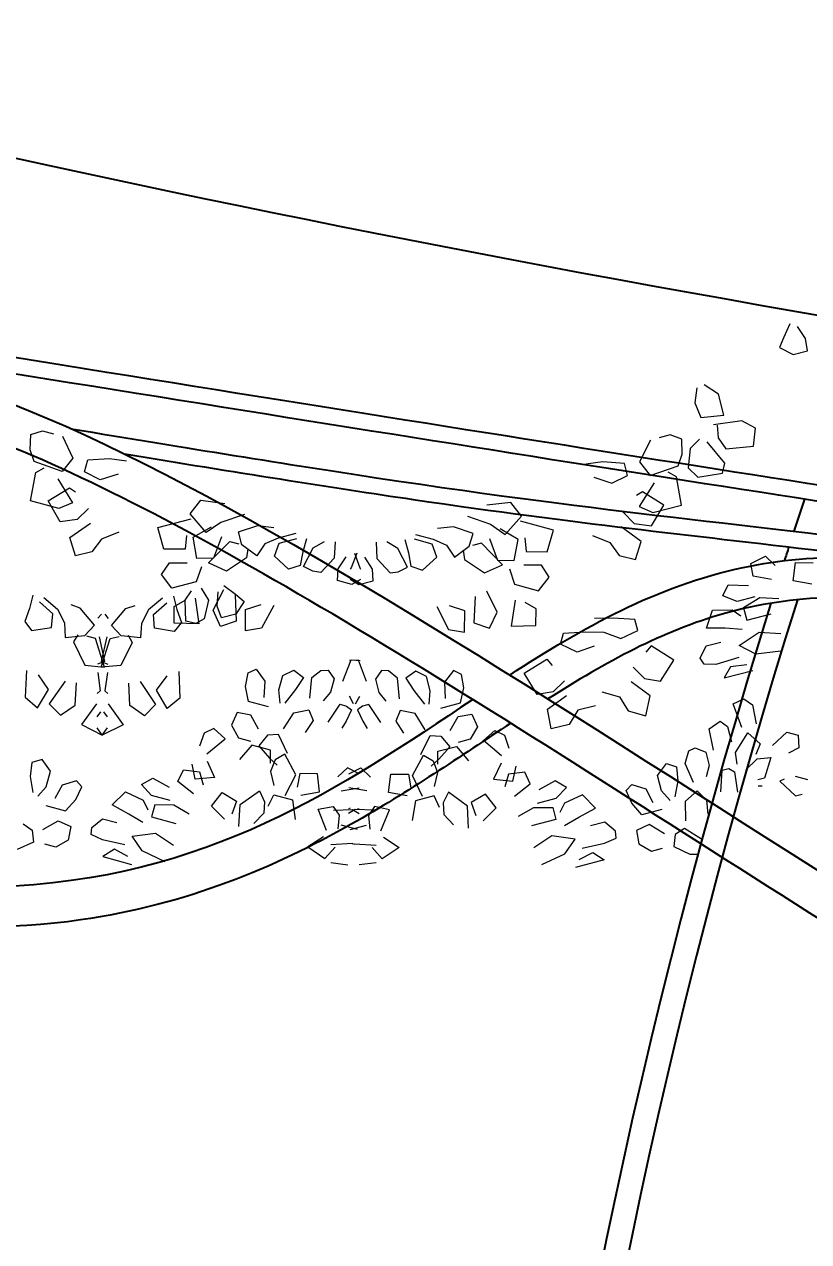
# Model space of a CAD drawing. Header units: metres. Extents: x 10 to 239, y 2 to 253.
# Drawn here: x 36.282 to 37.256, y 174.466 to 175.978 of the extents above; entities that cross this region are included whole.
import ezdxf

# ---------------------------------------------------------------- set-up
doc = ezdxf.new("R2010")
doc.units = ezdxf.units.M
doc.header["$MEASUREMENT"] = 0
doc.layers.get('Defpoints').update_dxf_attribs({"color": 9})
for name, color, linetype in [('-cotas', 252, 'Continuous'), ('1', 7, 'Continuous'), ('1gris oscuro', 253, 'Continuous'), ('1lianas', 9, 'Continuous')]:
    doc.layers.add(name, color=color, linetype=linetype)
doc.layers.add('bloques veg', color=7, linetype='Continuous', lineweight=0, true_color=0xbbd5a5)
doc.styles.get("Standard").update_dxf_attribs({"font": 'arial.ttf'})
doc.dimstyles.get("Standard").update_dxf_attribs({"dimtxt": 0.18, "dimasz": 0.18, "dimexe": 0.18, "dimexo": 0.0625, "dimgap": 0.09, "dimtad": 0, "dimtih": 1, "dimtoh": 1, "dimdec": 4, "dimzin": 0, "dimdsep": 46, "dimtxsty": 'Standard', "dimcen": 0.09, "dimadec": 0, "dimazin": 0, "dimtfac": 1, "dimtdec": 4, "dimtofl": 0, "dimtmove": 0, "dimatfit": 3, "dimfxl": 1, "dimtolj": 1, "dimtzin": 0, "dimarcsym": 0})

# ---------------------------------------------------------------- blocks, each defined once
blk = doc.blocks.new('A$C0C3707A3')
at = {"layer": 'bloques veg'}
for p, q in [((1.9159, 0.5677), (1.9101, 0.5546)), ((1.9314, 0.5533), (1.9236, 0.5651)), ((1.9101, 0.5546), (1.9059, 0.5441)), ((1.9335, 0.5411), (1.9314, 0.5533)), ((1.9059, 0.5441), (1.9194, 0.5373)), ((1.9194, 0.5373), (1.9335, 0.5411)), ((1.8462, 0.4979), (1.8322, 0.5069)), ((1.8248, 0.5038), (1.8229, 0.4893)), ((1.8517, 0.4773), (1.8462, 0.4979)), ((1.8229, 0.4893), (1.8291, 0.4747)), ((1.8291, 0.4747), (1.8517, 0.4773)), ((1.8695, 0.4716), (1.8415, 0.4675)), ((1.883, 0.4647), (1.8695, 0.4716)), ((1.1693, 0.4534), (1.1808, 0.4573)), ((1.1808, 0.4573), (1.1917, 0.4544)), ((1.7989, 0.4573), (1.7881, 0.4544)), ((1.8104, 0.4534), (1.7989, 0.4573)), ((1.8451, 0.4673), (1.8461, 0.4548)), ((1.8809, 0.4467), (1.883, 0.4647)), ((1.1688, 0.4384), (1.1693, 0.4534)), ((1.2004, 0.4521), (1.2109, 0.4306)), ((1.7794, 0.4521), (1.7688, 0.4306)), ((1.811, 0.4384), (1.8104, 0.4534)), ((1.8188, 0.444), (1.8169, 0.4249)), ((1.8279, 0.4534), (1.8188, 0.444)), ((1.8528, 0.4298), (1.8355, 0.4508)), ((1.8461, 0.4548), (1.8537, 0.444)), ((1.8537, 0.444), (1.8809, 0.4467)), ((1.1727, 0.4269), (1.1688, 0.4384)), ((1.8071, 0.4269), (1.811, 0.4384)), ((1.2003, 0.4172), (1.1727, 0.4269)), ((1.1744, 0.416), (1.1827, 0.4207)), ((1.2109, 0.4306), (1.2003, 0.4172)), ((1.2224, 0.4171), (1.2256, 0.429)), ((1.2256, 0.429), (1.2469, 0.4303)), ((1.2469, 0.4303), (1.2637, 0.4281)), ((1.7329, 0.4303), (1.716, 0.4281)), ((1.7541, 0.429), (1.7329, 0.4303)), ((1.7573, 0.4171), (1.7541, 0.429)), ((1.7688, 0.4306), (1.7794, 0.4172)), ((1.7794, 0.4172), (1.8071, 0.4269)), ((1.8053, 0.416), (1.7971, 0.4207)), ((1.8169, 0.4249), (1.8263, 0.4158)), ((1.8263, 0.4158), (1.8508, 0.42)), ((1.8508, 0.42), (1.8528, 0.4298)), ((1.1693, 0.3882), (1.1744, 0.416)), ((1.1961, 0.4101), (1.2107, 0.3865)), ((1.2378, 0.4094), (1.2224, 0.4171)), ((1.2556, 0.4151), (1.2378, 0.4094)), ((1.7241, 0.4151), (1.7419, 0.4094)), ((1.7419, 0.4094), (1.7573, 0.4171)), ((1.7836, 0.4101), (1.769, 0.3865)), ((1.8104, 0.3882), (1.8053, 0.416)), ((1.1867, 0.3882), (1.2077, 0.4012)), ((1.2077, 0.4012), (1.2136, 0.3973)), ((1.7721, 0.4012), (1.7661, 0.3973)), ((1.793, 0.3882), (1.7721, 0.4012)), ((1.1975, 0.3807), (1.1693, 0.3882)), ((1.1987, 0.3676), (1.1867, 0.3882)), ((1.2107, 0.3865), (1.1975, 0.3807)), ((1.3267, 0.3763), (1.3372, 0.3898)), ((1.3372, 0.3898), (1.3609, 0.3869)), ((1.6425, 0.3898), (1.6188, 0.3869)), ((1.6531, 0.3763), (1.6425, 0.3898)), ((1.769, 0.3865), (1.7822, 0.3807)), ((1.7811, 0.3676), (1.793, 0.3882)), ((1.7822, 0.3807), (1.8104, 0.3882)), ((1.2267, 0.381), (1.2156, 0.37)), ((1.3427, 0.3581), (1.3267, 0.3763)), ((1.3801, 0.376), (1.357, 0.3682)), ((1.5997, 0.376), (1.6227, 0.3682)), ((1.637, 0.3581), (1.6531, 0.3763)), ((1.753, 0.381), (1.7641, 0.37)), ((1.2156, 0.37), (1.1987, 0.3676)), ((1.2085, 0.3522), (1.2286, 0.3665)), ((1.2951, 0.3627), (1.3277, 0.3714)), ((1.301, 0.3413), (1.2951, 0.3627)), ((1.3298, 0.3534), (1.3477, 0.3637)), ((1.357, 0.3682), (1.3427, 0.3581)), ((1.3743, 0.3589), (1.3935, 0.3654)), ((1.3935, 0.3654), (1.4093, 0.3635)), ((1.5862, 0.3654), (1.5704, 0.3635)), ((1.6054, 0.3589), (1.5862, 0.3654)), ((1.6227, 0.3682), (1.637, 0.3581)), ((1.6499, 0.3534), (1.632, 0.3637)), ((1.6847, 0.3627), (1.6521, 0.3714)), ((1.6787, 0.3413), (1.6847, 0.3627)), ((1.7712, 0.3522), (1.7511, 0.3665)), ((1.7641, 0.37), (1.7811, 0.3676)), ((1.2142, 0.3343), (1.2085, 0.3522)), ((1.2395, 0.3508), (1.2303, 0.3382)), ((1.2566, 0.3579), (1.2395, 0.3508)), ((1.3233, 0.3551), (1.322, 0.3415)), ((1.3336, 0.3326), (1.3298, 0.3534)), ((1.3452, 0.3283), (1.366, 0.3495)), ((1.3579, 0.354), (1.3499, 0.3329)), ((1.366, 0.3495), (1.3747, 0.3472)), ((1.3779, 0.3463), (1.3743, 0.3589)), ((1.4135, 0.3531), (1.4003, 0.3473)), ((1.4099, 0.3354), (1.4145, 0.3481)), ((1.431, 0.3577), (1.4135, 0.3531)), ((1.4145, 0.3481), (1.432, 0.3528)), ((1.4413, 0.3526), (1.4378, 0.3396)), ((1.4482, 0.3438), (1.4592, 0.3501)), ((1.4696, 0.3497), (1.4688, 0.3336)), ((1.5101, 0.3497), (1.511, 0.3336)), ((1.5315, 0.3438), (1.5205, 0.3501)), ((1.5384, 0.3526), (1.5419, 0.3396)), ((1.5652, 0.3481), (1.5477, 0.3528)), ((1.5487, 0.3577), (1.5662, 0.3531)), ((1.5698, 0.3354), (1.5652, 0.3481)), ((1.5662, 0.3531), (1.5794, 0.3473)), ((1.6018, 0.3463), (1.6054, 0.3589)), ((1.6137, 0.3495), (1.605, 0.3472)), ((1.6345, 0.3283), (1.6137, 0.3495)), ((1.6218, 0.354), (1.6298, 0.3329)), ((1.6462, 0.3326), (1.6499, 0.3534)), ((1.6564, 0.3551), (1.6578, 0.3415)), ((1.7232, 0.3579), (1.7402, 0.3508)), ((1.7402, 0.3508), (1.7494, 0.3382)), ((1.7655, 0.3343), (1.7712, 0.3522)), ((1.2303, 0.3382), (1.2142, 0.3343)), ((1.322, 0.3415), (1.301, 0.3413)), ((1.3925, 0.3354), (1.3779, 0.3463)), ((1.3839, 0.3424), (1.3826, 0.3334)), ((1.4003, 0.3473), (1.3925, 0.3354)), ((1.4378, 0.3396), (1.4354, 0.3263)), ((1.4386, 0.3254), (1.4482, 0.3438)), ((1.491, 0.3387), (1.4855, 0.3244)), ((1.4888, 0.3387), (1.4942, 0.3244)), ((1.5411, 0.3254), (1.5315, 0.3438)), ((1.5419, 0.3396), (1.5443, 0.3263)), ((1.5794, 0.3473), (1.5873, 0.3354)), ((1.5873, 0.3354), (1.6018, 0.3463)), ((1.5959, 0.3424), (1.5971, 0.3334)), ((1.6578, 0.3415), (1.6787, 0.3413)), ((1.7494, 0.3382), (1.7655, 0.3343)), ((1.8793, 0.3311), (1.8936, 0.3384)), ((1.8936, 0.3384), (1.903, 0.3293)), ((1.2989, 0.3163), (1.3068, 0.3281)), ((1.3068, 0.3281), (1.3242, 0.3281)), ((1.3383, 0.3243), (1.3332, 0.3094)), ((1.3499, 0.3329), (1.3336, 0.3326)), ((1.3628, 0.3201), (1.3452, 0.3283)), ((1.3826, 0.3334), (1.3628, 0.3201)), ((1.4239, 0.3224), (1.4099, 0.3354)), ((1.4354, 0.3263), (1.4239, 0.3224)), ((1.4478, 0.3206), (1.4386, 0.3254)), ((1.4688, 0.3336), (1.4557, 0.3196)), ((1.473, 0.3232), (1.4808, 0.335)), ((1.4855, 0.3244), (1.4847, 0.3229)), ((1.4942, 0.3244), (1.495, 0.3229)), ((1.5068, 0.3232), (1.4989, 0.335)), ((1.511, 0.3336), (1.524, 0.3196)), ((1.5319, 0.3206), (1.5411, 0.3254)), ((1.5443, 0.3263), (1.5559, 0.3224)), ((1.5559, 0.3224), (1.5698, 0.3354)), ((1.5971, 0.3334), (1.617, 0.3201)), ((1.617, 0.3201), (1.6345, 0.3283)), ((1.6298, 0.3329), (1.6462, 0.3326)), ((1.6414, 0.3243), (1.6466, 0.3094)), ((1.673, 0.3281), (1.6555, 0.3281)), ((1.6808, 0.3163), (1.673, 0.3281)), ((1.8814, 0.3188), (1.8793, 0.3311)), ((1.921, 0.3143), (1.9231, 0.3324)), ((1.9231, 0.3324), (1.9406, 0.3324)), ((1.3093, 0.303), (1.2989, 0.3163)), ((1.4557, 0.3196), (1.4478, 0.3206)), ((1.4722, 0.3117), (1.473, 0.3232)), ((1.4847, 0.313), (1.4934, 0.308)), ((1.495, 0.313), (1.4863, 0.308)), ((1.5075, 0.3117), (1.5068, 0.3232)), ((1.524, 0.3196), (1.5319, 0.3206)), ((1.6704, 0.303), (1.6808, 0.3163)), ((1.8997, 0.3156), (1.8814, 0.3188)), ((1.9393, 0.3111), (1.921, 0.3143)), ((1.3332, 0.3094), (1.3093, 0.303)), ((1.3223, 0.2912), (1.3286, 0.3006)), ((1.3381, 0.3032), (1.3454, 0.2916)), ((1.3501, 0.2816), (1.3603, 0.3022)), ((1.354, 0.2857), (1.3548, 0.2999)), ((1.3602, 0.306), (1.3718, 0.2974)), ((1.4863, 0.308), (1.4722, 0.3117)), ((1.4934, 0.308), (1.5075, 0.3117)), ((1.6296, 0.2816), (1.6194, 0.3022)), ((1.6466, 0.3094), (1.6704, 0.303)), ((1.8517, 0.2993), (1.857, 0.31)), ((1.857, 0.31), (1.8769, 0.3095)), ((1.1725, 0.2951), (1.169, 0.282)), ((1.1921, 0.277), (1.179, 0.2887)), ((1.1833, 0.293), (1.1968, 0.2816)), ((1.3, 0.293), (1.2864, 0.2816)), ((1.2912, 0.277), (1.3043, 0.2887)), ((1.3108, 0.2951), (1.3142, 0.282)), ((1.3115, 0.285), (1.3225, 0.2914)), ((1.3232, 0.2705), (1.3223, 0.2912)), ((1.3323, 0.2934), (1.336, 0.268)), ((1.3454, 0.2916), (1.3411, 0.2729)), ((1.3717, 0.2968), (1.3729, 0.2709)), ((1.3718, 0.2974), (1.3806, 0.2905)), ((1.3806, 0.2905), (1.3724, 0.2778)), ((1.6081, 0.2968), (1.6069, 0.2709)), ((1.6474, 0.2934), (1.6437, 0.268)), ((1.6682, 0.285), (1.6572, 0.2914)), ((1.866, 0.2938), (1.8517, 0.2993)), ((1.8834, 0.2984), (1.866, 0.2938)), ((1.8883, 0.2974), (1.8724, 0.2873)), ((1.9071, 0.2966), (1.8883, 0.2974)), ((1.169, 0.282), (1.1645, 0.2693)), ((1.1908, 0.2634), (1.1921, 0.277)), ((1.1968, 0.2816), (1.2037, 0.2681)), ((1.2192, 0.2826), (1.21, 0.2858)), ((1.2334, 0.266), (1.2192, 0.2826)), ((1.24, 0.2769), (1.2365, 0.2729)), ((1.2433, 0.2769), (1.2468, 0.2729)), ((1.2499, 0.266), (1.2641, 0.2826)), ((1.2641, 0.2826), (1.2733, 0.2858)), ((1.2864, 0.2816), (1.2796, 0.2681)), ((1.2925, 0.2634), (1.2912, 0.277)), ((1.3118, 0.2686), (1.3115, 0.285)), ((1.3142, 0.282), (1.3188, 0.2693)), ((1.3575, 0.2657), (1.3501, 0.2816)), ((1.3583, 0.274), (1.354, 0.2857)), ((1.3724, 0.2778), (1.3583, 0.274)), ((1.3818, 0.2825), (1.3971, 0.2876)), ((1.382, 0.2615), (1.3818, 0.2825)), ((1.4096, 0.2866), (1.3978, 0.2642)), ((1.5701, 0.2866), (1.5819, 0.2642)), ((1.598, 0.2825), (1.5826, 0.2876)), ((1.5978, 0.2615), (1.598, 0.2825)), ((1.6222, 0.2657), (1.6296, 0.2816)), ((1.668, 0.2686), (1.6682, 0.285)), ((1.7441, 0.2764), (1.7255, 0.2761)), ((1.7654, 0.2752), (1.7441, 0.2764)), ((1.8359, 0.2671), (1.8416, 0.2849)), ((1.8416, 0.2849), (1.8612, 0.2855)), ((1.8612, 0.2855), (1.8698, 0.2797)), ((1.8724, 0.2873), (1.8756, 0.2754)), ((1.8756, 0.2754), (1.8994, 0.2818)), ((1.1645, 0.2693), (1.1714, 0.2605)), ((1.2037, 0.2681), (1.2046, 0.2539)), ((1.2237, 0.2558), (1.2334, 0.266)), ((1.2596, 0.2558), (1.2499, 0.266)), ((1.2796, 0.2681), (1.2787, 0.2539)), ((1.336, 0.268), (1.3118, 0.2686)), ((1.3188, 0.2693), (1.3119, 0.2605)), ((1.333, 0.2684), (1.3232, 0.2705)), ((1.3411, 0.2729), (1.333, 0.2684)), ((1.3729, 0.2709), (1.3575, 0.2657)), ((1.3978, 0.2642), (1.382, 0.2615)), ((1.5819, 0.2642), (1.5978, 0.2615)), ((1.6069, 0.2709), (1.6222, 0.2657)), ((1.6437, 0.268), (1.668, 0.2686)), ((1.7518, 0.2564), (1.7683, 0.2643)), ((1.7683, 0.2643), (1.7654, 0.2752)), ((1.8544, 0.2674), (1.8359, 0.2671)), ((1.8711, 0.2661), (1.8544, 0.2674)), ((1.1714, 0.2605), (1.1908, 0.2634)), ((1.2046, 0.2539), (1.2237, 0.2558)), ((1.2169, 0.2564), (1.2127, 0.2494)), ((1.2345, 0.2529), (1.2258, 0.2552)), ((1.2433, 0.2249), (1.2345, 0.2529)), ((1.2378, 0.2546), (1.2432, 0.2304)), ((1.24, 0.2249), (1.2488, 0.2529)), ((1.2455, 0.2546), (1.2401, 0.2304)), ((1.2488, 0.2529), (1.2575, 0.2552)), ((1.2787, 0.2539), (1.2596, 0.2558)), ((1.2664, 0.2564), (1.2706, 0.2494)), ((1.3119, 0.2605), (1.2925, 0.2634)), ((1.6923, 0.2506), (1.6952, 0.2614)), ((1.6952, 0.2614), (1.7165, 0.2627)), ((1.7165, 0.2627), (1.735, 0.2624)), ((1.735, 0.2624), (1.7518, 0.2564)), ((1.8359, 0.2497), (1.85, 0.2534)), ((1.8684, 0.2502), (1.888, 0.2636)), ((1.888, 0.2636), (1.9093, 0.2623)), ((1.2127, 0.2494), (1.224, 0.2266)), ((1.2706, 0.2494), (1.2593, 0.2266)), ((1.7088, 0.2427), (1.6923, 0.2506)), ((1.7255, 0.2486), (1.7088, 0.2427)), ((1.7816, 0.2493), (1.7763, 0.2432)), ((1.8039, 0.2355), (1.7816, 0.2493)), ((1.8299, 0.2376), (1.8359, 0.2497)), ((1.8846, 0.2418), (1.8684, 0.2502)), ((1.9093, 0.2449), (1.8846, 0.2418)), ((1.2432, 0.2304), (1.2365, 0.2276)), ((1.2401, 0.2304), (1.2468, 0.2276)), ((1.4782, 0.2124), (1.4862, 0.2335)), ((1.4936, 0.2335), (1.4847, 0.233)), ((1.4862, 0.2335), (1.495, 0.233)), ((1.5016, 0.2124), (1.4936, 0.2335)), ((1.6567, 0.2217), (1.679, 0.2355)), ((1.679, 0.2355), (1.6843, 0.2294)), ((1.764, 0.2283), (1.7751, 0.2173)), ((1.7909, 0.2145), (1.8039, 0.2355)), ((1.8338, 0.2316), (1.8299, 0.2376)), ((1.8455, 0.2313), (1.8338, 0.2316)), ((1.868, 0.2385), (1.8455, 0.2313)), ((1.86, 0.2293), (1.8536, 0.2183)), ((1.8758, 0.2312), (1.86, 0.2293)), ((1.1667, 0.221), (1.1654, 0.1946)), ((1.1884, 0.2024), (1.1783, 0.2167)), ((1.224, 0.2266), (1.2433, 0.2249)), ((1.2368, 0.2194), (1.2393, 0.2014)), ((1.2593, 0.2266), (1.24, 0.2249)), ((1.2465, 0.2194), (1.244, 0.2014)), ((1.2949, 0.2024), (1.305, 0.2167)), ((1.3166, 0.221), (1.3179, 0.1946)), ((1.3824, 0.2067), (1.3848, 0.22)), ((1.3848, 0.22), (1.3928, 0.2237)), ((1.3928, 0.2237), (1.4013, 0.2121)), ((1.4153, 0.2037), (1.4191, 0.2178)), ((1.4191, 0.2178), (1.4298, 0.223)), ((1.4298, 0.223), (1.4395, 0.2158)), ((1.4457, 0.1955), (1.4477, 0.2159)), ((1.4477, 0.2159), (1.4565, 0.2229)), ((1.4565, 0.2229), (1.4636, 0.2233)), ((1.4636, 0.2233), (1.4695, 0.2147)), ((1.5161, 0.2233), (1.5102, 0.2147)), ((1.5232, 0.2229), (1.5161, 0.2233)), ((1.532, 0.2159), (1.5232, 0.2229)), ((1.534, 0.1955), (1.532, 0.2159)), ((1.5499, 0.223), (1.5402, 0.2158)), ((1.5606, 0.2178), (1.5499, 0.223)), ((1.5644, 0.2037), (1.5606, 0.2178)), ((1.587, 0.2237), (1.5784, 0.2121)), ((1.5949, 0.22), (1.587, 0.2237)), ((1.5973, 0.2067), (1.5949, 0.22)), ((1.6697, 0.2008), (1.6567, 0.2217)), ((1.7751, 0.2173), (1.7909, 0.2145)), ((1.8536, 0.2183), (1.8819, 0.2259)), ((1.2046, 0.2108), (1.1893, 0.1882)), ((1.2146, 0.1872), (1.2158, 0.209)), ((1.2687, 0.1872), (1.2675, 0.209)), ((1.2786, 0.2108), (1.294, 0.1882)), ((1.3854, 0.1919), (1.3824, 0.2067)), ((1.4013, 0.2121), (1.4005, 0.196)), ((1.4317, 0.2039), (1.4211, 0.1905)), ((1.4395, 0.2158), (1.4317, 0.2039)), ((1.4695, 0.2147), (1.466, 0.2017)), ((1.5102, 0.2147), (1.5137, 0.2017)), ((1.5402, 0.2158), (1.548, 0.2039)), ((1.548, 0.2039), (1.5586, 0.1905)), ((1.5784, 0.2121), (1.5792, 0.196)), ((1.5943, 0.1919), (1.5973, 0.2067)), ((1.6966, 0.2145), (1.6855, 0.2035)), ((1.7808, 0.2002), (1.762, 0.2138)), ((1.1654, 0.1946), (1.1778, 0.1843)), ((1.1778, 0.1843), (1.1884, 0.2024)), ((1.2393, 0.2014), (1.2365, 0.1989)), ((1.244, 0.2014), (1.2468, 0.1989)), ((1.3055, 0.1843), (1.2949, 0.2024)), ((1.3179, 0.1946), (1.3055, 0.1843)), ((1.4165, 0.1906), (1.4153, 0.2037)), ((1.466, 0.2017), (1.459, 0.1931)), ((1.4888, 0.1904), (1.4847, 0.1978)), ((1.4909, 0.1904), (1.495, 0.1978)), ((1.5137, 0.2017), (1.5207, 0.1931)), ((1.5633, 0.1906), (1.5644, 0.2037)), ((1.6855, 0.2035), (1.6697, 0.2008)), ((1.6798, 0.1864), (1.6986, 0.2)), ((1.7333, 0.2038), (1.7508, 0.1991)), ((1.7508, 0.1991), (1.7592, 0.1851)), ((1.7768, 0.1805), (1.7808, 0.2002)), ((1.8628, 0.1929), (1.8731, 0.1979)), ((1.8714, 0.1696), (1.8628, 0.1929)), ((1.8731, 0.1979), (1.8816, 0.1921)), ((1.8816, 0.1921), (1.8855, 0.1733)), ((1.1893, 0.1882), (1.2003, 0.1771)), ((1.2003, 0.1771), (1.2146, 0.1872)), ((1.2359, 0.1885), (1.2211, 0.168)), ((1.2365, 0.1759), (1.2402, 0.1807)), ((1.2468, 0.1759), (1.2431, 0.1807)), ((1.2474, 0.1885), (1.2622, 0.168)), ((1.283, 0.1771), (1.2687, 0.1872)), ((1.294, 0.1882), (1.283, 0.1771)), ((1.3743, 0.1809), (1.3687, 0.1685)), ((1.3877, 0.1785), (1.3743, 0.1809)), ((1.405, 0.1867), (1.3854, 0.1919)), ((1.4201, 0.1651), (1.4302, 0.1811)), ((1.4302, 0.1811), (1.445, 0.1841)), ((1.445, 0.1841), (1.4492, 0.1736)), ((1.4639, 0.172), (1.4756, 0.1898)), ((1.4756, 0.1898), (1.4821, 0.1881)), ((1.487, 0.1845), (1.4816, 0.1731)), ((1.4821, 0.1881), (1.487, 0.1845)), ((1.4976, 0.1881), (1.4928, 0.1845)), ((1.4928, 0.1845), (1.4981, 0.1731)), ((1.5041, 0.1898), (1.4976, 0.1881)), ((1.5159, 0.172), (1.5041, 0.1898)), ((1.5347, 0.1841), (1.5306, 0.1736)), ((1.5495, 0.1811), (1.5347, 0.1841)), ((1.5596, 0.1651), (1.5495, 0.1811)), ((1.5748, 0.1867), (1.5943, 0.1919)), ((1.5921, 0.1785), (1.6054, 0.1809)), ((1.6054, 0.1809), (1.6111, 0.1685)), ((1.6838, 0.1668), (1.6798, 0.1864)), ((1.7098, 0.1854), (1.7013, 0.1714)), ((1.7273, 0.19), (1.7098, 0.1854)), ((1.7592, 0.1851), (1.7768, 0.1805)), ((1.2211, 0.168), (1.2416, 0.1579)), ((1.2622, 0.168), (1.2416, 0.1579)), ((1.3687, 0.1685), (1.3758, 0.1561)), ((1.3956, 0.1647), (1.3877, 0.1785)), ((1.4492, 0.1736), (1.4413, 0.1618)), ((1.4816, 0.1731), (1.4774, 0.1661)), ((1.4981, 0.1731), (1.5023, 0.1661)), ((1.5306, 0.1736), (1.5384, 0.1618)), ((1.5841, 0.1647), (1.5921, 0.1785)), ((1.6111, 0.1685), (1.6039, 0.1561)), ((1.7013, 0.1714), (1.6838, 0.1668)), ((1.8392, 0.1679), (1.85, 0.1755)), ((1.8437, 0.147), (1.8392, 0.1679)), ((1.85, 0.1755), (1.8572, 0.1704)), ((1.8572, 0.1704), (1.8612, 0.1552)), ((1.2416, 0.1579), (1.2365, 0.1649)), ((1.2416, 0.1579), (1.2468, 0.1649)), ((1.3421, 0.1605), (1.3375, 0.1477)), ((1.3514, 0.1649), (1.3421, 0.1605)), ((1.3627, 0.1549), (1.3514, 0.1649)), ((1.3758, 0.1561), (1.3878, 0.1529)), ((1.4045, 0.1589), (1.3959, 0.1484)), ((1.4151, 0.1595), (1.4045, 0.1589)), ((1.4241, 0.1408), (1.4151, 0.1595)), ((1.5556, 0.1408), (1.5646, 0.1595)), ((1.5646, 0.1595), (1.5752, 0.1589)), ((1.5752, 0.1589), (1.5839, 0.1484)), ((1.6039, 0.1561), (1.592, 0.1529)), ((1.617, 0.1549), (1.6283, 0.1649)), ((1.6283, 0.1649), (1.6376, 0.1605)), ((1.6376, 0.1605), (1.6422, 0.1477)), ((1.8652, 0.1447), (1.8774, 0.1642)), ((1.8774, 0.1642), (1.8896, 0.1535)), ((1.9016, 0.1521), (1.9156, 0.1651)), ((1.9156, 0.1651), (1.9268, 0.1623)), ((1.9268, 0.1623), (1.9278, 0.1498)), ((1.3448, 0.14), (1.3627, 0.1549)), ((1.3891, 0.149), (1.3771, 0.1348)), ((1.4075, 0.1441), (1.3891, 0.149)), ((1.3959, 0.1484), (1.4066, 0.1362)), ((1.4076, 0.1313), (1.4075, 0.1441)), ((1.5722, 0.1441), (1.5907, 0.149)), ((1.5722, 0.1313), (1.5722, 0.1441)), ((1.5839, 0.1484), (1.5732, 0.1362)), ((1.5907, 0.149), (1.6026, 0.1348)), ((1.635, 0.14), (1.617, 0.1549)), ((1.8158, 0.1337), (1.8194, 0.1463)), ((1.8194, 0.1463), (1.8256, 0.1492)), ((1.8256, 0.1492), (1.8361, 0.145)), ((1.8361, 0.145), (1.8395, 0.132)), ((1.8671, 0.1335), (1.8652, 0.1447)), ((1.8896, 0.1535), (1.8854, 0.1431)), ((1.9278, 0.1498), (1.9176, 0.1447)), ((1.1825, 0.1334), (1.1723, 0.1303)), ((1.191, 0.1218), (1.1825, 0.1334)), ((1.3452, 0.1329), (1.3525, 0.1169)), ((1.4066, 0.1362), (1.4141, 0.1295)), ((1.412, 0.1347), (1.4077, 0.1231)), ((1.4216, 0.1403), (1.412, 0.1347)), ((1.4325, 0.12), (1.4216, 0.1403)), ((1.5473, 0.12), (1.5581, 0.1403)), ((1.5581, 0.1403), (1.5677, 0.1347)), ((1.5732, 0.1362), (1.5656, 0.1295)), ((1.5677, 0.1347), (1.572, 0.1231)), ((1.6345, 0.1329), (1.6272, 0.1169)), ((1.7887, 0.1218), (1.7973, 0.1334)), ((1.7973, 0.1334), (1.8074, 0.1303)), ((1.8243, 0.1151), (1.8158, 0.1337)), ((1.8395, 0.132), (1.8367, 0.1207)), ((1.8756, 0.1277), (1.8866, 0.1387)), ((1.8866, 0.1387), (1.9002, 0.1401)), ((1.9002, 0.1401), (1.894, 0.1198)), ((1.1723, 0.1303), (1.171, 0.1167)), ((1.1869, 0.1066), (1.191, 0.1218)), ((1.3165, 0.1126), (1.3219, 0.124)), ((1.3219, 0.124), (1.3376, 0.1221)), ((1.3334, 0.1151), (1.3304, 0.1299)), ((1.3376, 0.1221), (1.3412, 0.1095)), ((1.4077, 0.1231), (1.411, 0.1094)), ((1.4223, 0.0994), (1.4325, 0.12)), ((1.4363, 0.1213), (1.4339, 0.1079)), ((1.4537, 0.1212), (1.4363, 0.1213)), ((1.4559, 0.1032), (1.4537, 0.1212)), ((1.4833, 0.1273), (1.4739, 0.1182)), ((1.495, 0.1213), (1.4833, 0.1273)), ((1.4847, 0.1213), (1.4964, 0.1273)), ((1.4964, 0.1273), (1.5059, 0.1182)), ((1.5238, 0.1032), (1.526, 0.1212)), ((1.526, 0.1212), (1.5434, 0.1213)), ((1.5434, 0.1213), (1.5458, 0.1079)), ((1.5574, 0.0994), (1.5473, 0.12)), ((1.572, 0.1231), (1.5687, 0.1094)), ((1.6421, 0.1221), (1.6385, 0.1095)), ((1.6579, 0.124), (1.6421, 0.1221)), ((1.6463, 0.1151), (1.6493, 0.1299)), ((1.6632, 0.1126), (1.6579, 0.124)), ((1.7928, 0.1066), (1.7887, 0.1218)), ((1.8074, 0.1303), (1.8087, 0.1167)), ((1.8512, 0.106), (1.8524, 0.1273)), ((1.8524, 0.1273), (1.859, 0.129)), ((1.859, 0.129), (1.8645, 0.1258)), ((1.8645, 0.1258), (1.8663, 0.1147)), ((1.9367, 0.1184), (1.9245, 0.1217)), ((1.171, 0.1167), (1.1737, 0.1009)), ((1.2025, 0.1083), (1.1954, 0.0951)), ((1.2165, 0.1127), (1.2025, 0.1083)), ((1.2218, 0.1066), (1.2165, 0.1127)), ((1.2807, 0.1094), (1.2917, 0.1158)), ((1.2906, 0.0986), (1.2807, 0.1094)), ((1.2917, 0.1158), (1.3079, 0.1068)), ((1.3318, 0.1004), (1.3165, 0.1126)), ((1.3525, 0.1169), (1.3334, 0.1151)), ((1.6272, 0.1169), (1.6463, 0.1151)), ((1.6479, 0.1004), (1.6632, 0.1126)), ((1.688, 0.1158), (1.6718, 0.1068)), ((1.699, 0.1094), (1.688, 0.1158)), ((1.6891, 0.0986), (1.699, 0.1094)), ((1.7579, 0.1066), (1.7633, 0.1127)), ((1.7633, 0.1127), (1.7773, 0.1083)), ((1.7773, 0.1083), (1.7843, 0.0951)), ((1.8087, 0.1167), (1.806, 0.1009)), ((1.8663, 0.1147), (1.8675, 0.1057)), ((1.894, 0.1198), (1.8875, 0.118)), ((1.888, 0.112), (1.8918, 0.1122)), ((1.9133, 0.1188), (1.9092, 0.1169)), ((1.9092, 0.1169), (1.9247, 0.1024)), ((1.1786, 0.0972), (1.1869, 0.1066)), ((1.2161, 0.0942), (1.2218, 0.1066)), ((1.252, 0.0892), (1.2648, 0.1021)), ((1.2648, 0.1021), (1.2824, 0.0939)), ((1.3091, 0.0937), (1.2906, 0.0986)), ((1.3496, 0.0886), (1.3602, 0.1021)), ((1.3602, 0.1021), (1.3742, 0.0937)), ((1.378, 0.0903), (1.3968, 0.1039)), ((1.3968, 0.1039), (1.402, 0.0932)), ((1.4055, 0.0888), (1.4109, 0.1001)), ((1.4109, 0.1001), (1.4293, 0.0952)), ((1.4376, 0.1), (1.4559, 0.1032)), ((1.4772, 0.1045), (1.495, 0.1076)), ((1.5026, 0.1045), (1.4847, 0.1076)), ((1.5422, 0.1), (1.5238, 0.1032)), ((1.5689, 0.1001), (1.5504, 0.0952)), ((1.5742, 0.0888), (1.5689, 0.1001)), ((1.583, 0.1039), (1.5777, 0.0932)), ((1.6017, 0.0903), (1.583, 0.1039)), ((1.6195, 0.1021), (1.6055, 0.0937)), ((1.6301, 0.0886), (1.6195, 0.1021)), ((1.6706, 0.0937), (1.6891, 0.0986)), ((1.7149, 0.1021), (1.6974, 0.0939)), ((1.7277, 0.0892), (1.7149, 0.1021)), ((1.7636, 0.0942), (1.7579, 0.1066)), ((1.8012, 0.0972), (1.7928, 0.1066)), ((1.8164, 0.0967), (1.8277, 0.1067)), ((1.817, 0.0771), (1.8164, 0.0967)), ((1.8277, 0.1067), (1.8371, 0.0976)), ((1.8371, 0.0976), (1.8384, 0.084)), ((1.9247, 0.1024), (1.9312, 0.1042)), ((1.1866, 0.0881), (1.2061, 0.0829)), ((1.2061, 0.0829), (1.2161, 0.0942)), ((1.2682, 0.0802), (1.252, 0.0892)), ((1.2824, 0.0939), (1.2869, 0.0845)), ((1.294, 0.0896), (1.2908, 0.0776)), ((1.3126, 0.0893), (1.294, 0.0896)), ((1.3277, 0.0806), (1.3126, 0.0893)), ((1.3625, 0.0759), (1.3496, 0.0886)), ((1.3742, 0.0937), (1.3697, 0.0809)), ((1.3768, 0.0686), (1.378, 0.0903)), ((1.402, 0.0932), (1.4013, 0.0818)), ((1.4293, 0.0952), (1.4323, 0.0758)), ((1.4548, 0.0861), (1.4696, 0.0891)), ((1.4632, 0.0652), (1.4548, 0.0861)), ((1.4696, 0.0891), (1.4754, 0.0805)), ((1.4698, 0.0855), (1.4886, 0.0863)), ((1.4862, 0.0873), (1.4847, 0.0869)), ((1.4911, 0.0863), (1.4847, 0.0823)), ((1.4886, 0.0863), (1.495, 0.0823)), ((1.51, 0.0855), (1.4911, 0.0863)), ((1.4935, 0.0873), (1.495, 0.0869)), ((1.5102, 0.0891), (1.5043, 0.0805)), ((1.5249, 0.0861), (1.5102, 0.0891)), ((1.5166, 0.0652), (1.5249, 0.0861)), ((1.5504, 0.0952), (1.5475, 0.0758)), ((1.5777, 0.0932), (1.5784, 0.0818)), ((1.6029, 0.0686), (1.6017, 0.0903)), ((1.6055, 0.0937), (1.6101, 0.0809)), ((1.6172, 0.0759), (1.6301, 0.0886)), ((1.6521, 0.0806), (1.6672, 0.0893)), ((1.6672, 0.0893), (1.6857, 0.0896)), ((1.6857, 0.0896), (1.6889, 0.0776)), ((1.6974, 0.0939), (1.6929, 0.0845)), ((1.7115, 0.0802), (1.7277, 0.0892)), ((1.7736, 0.0829), (1.7636, 0.0942)), ((1.7931, 0.0881), (1.7736, 0.0829)), ((1.1838, 0.0644), (1.1989, 0.0732)), ((1.1989, 0.0732), (1.2113, 0.0675)), ((1.232, 0.0666), (1.2425, 0.0754)), ((1.2425, 0.0754), (1.2567, 0.0717)), ((1.2823, 0.0718), (1.2682, 0.0802)), ((1.2908, 0.0776), (1.3147, 0.0712)), ((1.4013, 0.0818), (1.3916, 0.0716)), ((1.4754, 0.0805), (1.4741, 0.0669)), ((1.5043, 0.0805), (1.5056, 0.0669)), ((1.5784, 0.0818), (1.5882, 0.0716)), ((1.6889, 0.0776), (1.665, 0.0712)), ((1.6975, 0.0718), (1.7115, 0.0802)), ((1.7372, 0.0754), (1.7231, 0.0717)), ((1.7477, 0.0666), (1.7372, 0.0754)), ((1.7808, 0.0732), (1.7684, 0.0675)), ((1.796, 0.0644), (1.7808, 0.0732)), ((1.1642, 0.0697), (1.1731, 0.0638)), ((1.1731, 0.0638), (1.1745, 0.0518)), ((1.2113, 0.0675), (1.2089, 0.0542)), ((1.2314, 0.0598), (1.232, 0.0666)), ((1.2717, 0.0583), (1.2946, 0.0615)), ((1.2946, 0.0615), (1.3124, 0.0497)), ((1.4935, 0.0664), (1.4774, 0.0707)), ((1.4863, 0.0664), (1.5023, 0.0707)), ((1.6851, 0.0615), (1.6673, 0.0497)), ((1.708, 0.0583), (1.6851, 0.0615)), ((1.7484, 0.0598), (1.7477, 0.0666)), ((1.7684, 0.0675), (1.7708, 0.0542)), ((1.8066, 0.0638), (1.8052, 0.0518)), ((1.8155, 0.0697), (1.8066, 0.0638)), ((1.8323, 0.0591), (1.8155, 0.0697)), ((1.1745, 0.0518), (1.1586, 0.0444)), ((1.1965, 0.0471), (1.1857, 0.05)), ((1.2089, 0.0542), (1.1965, 0.0471)), ((1.2427, 0.0545), (1.2314, 0.0598)), ((1.2647, 0.0497), (1.2427, 0.0545)), ((1.2818, 0.044), (1.2717, 0.0583)), ((1.4603, 0.059), (1.4449, 0.0491)), ((1.4449, 0.0491), (1.4616, 0.0377)), ((1.4616, 0.0377), (1.4716, 0.049)), ((1.4888, 0.0525), (1.4676, 0.0512)), ((1.4896, 0.052), (1.4888, 0.0525)), ((1.4901, 0.052), (1.4909, 0.0525)), ((1.4909, 0.0525), (1.5122, 0.0512)), ((1.5181, 0.0377), (1.5081, 0.049)), ((1.5348, 0.0491), (1.5181, 0.0377)), ((1.5194, 0.059), (1.5348, 0.0491)), ((1.6979, 0.044), (1.708, 0.0583)), ((1.715, 0.0497), (1.737, 0.0545)), ((1.737, 0.0545), (1.7484, 0.0598)), ((1.7708, 0.0542), (1.7832, 0.0471)), ((1.7832, 0.0471), (1.794, 0.05)), ((1.8052, 0.0518), (1.8211, 0.0444)), ((1.2543, 0.0455), (1.243, 0.0381)), ((1.243, 0.0381), (1.2712, 0.0305)), ((1.2675, 0.0385), (1.2543, 0.0455)), ((1.3045, 0.0332), (1.2818, 0.044)), ((1.6752, 0.0332), (1.6979, 0.044)), ((1.7367, 0.0381), (1.7085, 0.0305)), ((1.7122, 0.0385), (1.7254, 0.0455)), ((1.7254, 0.0455), (1.7367, 0.0381)), ((1.8211, 0.0444), (1.8293, 0.0443)), ((1.4675, 0.0338), (1.4842, 0.0317)), ((1.5122, 0.0338), (1.4956, 0.0317))]:
    blk.add_line(p, q, dxfattribs=at)
blk = doc.blocks.new('*D90')
at = {"layer": '-cotas', "color": 0, "lineweight": -2, "transparency": 16777216}
for p, q in [((35.5997, 175.5332), (35.5997, 162.1857)), ((89.3642, 175.5332), (89.3642, 162.1857)), ((35.7797, 162.3657), (58.2102, 162.3657)), ((89.1842, 162.3657), (59.8709, 162.3657))]:
    blk.add_line(p, q, dxfattribs=at)
at = {"layer": '-cotas', "color": 0, "transparency": 16777216}
for points in [[(35.7797, 162.3957), (35.7797, 162.3357), (35.5997, 162.3657)], [(89.1842, 162.3957), (89.1842, 162.3357), (89.3642, 162.3657)]]:
    blk.add_solid(points, dxfattribs=at)
at = {"layer": 'Defpoints', "color": 0, "transparency": 16777216}
for p in [(35.5997, 175.5957), (89.3642, 175.5957), (89.3642, 162.3657)]:
    blk.add_point(p, dxfattribs=at)
at = {"layer": '-cotas', "color": 0, "transparency": 16777216, "insert": (59.0405, 162.3657), "char_height": 0.3, "attachment_point": 5}
blk.add_mtext('\\A1;53.7645', dxfattribs=at)

msp = doc.modelspace()

# ---------------------------------------------------------------- linework, layer by layer
at = {"layer": '1'}
for points, knots in [([(43.83723, 175.17676), (42.74373, 175.10532), (42.4845, 175.11293), (42.22191, 175.11942), (39.21051, 175.26572), (37.11718, 175.57258), (35.58305, 175.97753)], [0.22882457, 0.22882457, 0.22882457, 0.22882457, 0.25116457, 0.25116457, 0.25116457, 0.51762988, 0.51762988, 0.51762988, 0.51762988]), ([(36.34035, 175.47528), (36.48183, 175.45173), (36.9796, 175.37105), (37.15311, 175.36071), (37.45258, 175.32093)], [0.6603721, 0.6603721, 0.6603721, 0.6603721, 1, 1.9650965, 1.9650965, 1.9650965, 1.9650965]), ([(36.40673, 175.44403), (36.54232, 175.42166), (36.66483, 175.40212), (36.97433, 175.35675), (37.09992, 175.34438), (37.33075, 175.31653), (37.39164, 175.30882), (37.46118, 175.29954)], [0.7172917, 0.7172917, 0.7172917, 0.7172917, 1.0530306, 1.0530306, 1.755051, 1.755051, 1.9766031, 1.9766031, 1.9766031, 1.9766031])]:
    msp.add_open_spline(points, degree=3, knots=knots, dxfattribs=at)
for points in [[(37.4281, 175.38046), (36.97499, 175.45028), (36.43504, 175.53651), (35.76659, 175.64535)], [(37.43709, 175.35884), (36.98419, 175.42857), (36.44439, 175.51474), (35.77566, 175.62361)]]:
    msp.add_open_spline(points, degree=3, dxfattribs=at)
at = {"layer": '1gris oscuro'}
for radius, start, end in [(8.2482, 161.731638, 162.022893), (8.2482, 162.164499, 162.28876), (8.2182, 162.576934, 185.298014), (8.2482, 162.673922, 185.298014)]:
    msp.add_arc((45.08289, 172.8022), radius, start, end, dxfattribs=at)
at = {"layer": '1lianas'}
for points, knots in [([(35.94807, 175.54168), (36.00092, 175.56228), (36.40084, 175.57002), (37.33755, 174.83343), (37.90847, 174.5512)], [8.1409763, 8.1409763, 8.1409763, 8.1409763, 8.3015117, 9.1582903, 9.1582903, 9.1582903, 9.1582903]), ([(37.91902, 174.49051), (37.86393, 174.51684), (37.80698, 174.54638), (37.40304, 174.76769), (37.00563, 175.04284), (36.50963, 175.33722), (36.36582, 175.4142), (36.17422, 175.48851), (36.13615, 175.51345), (36.08818, 175.51776)], [4.42851405, 4.42851405, 4.42851405, 4.42851405, 4.51090086, 4.51090086, 4.99806816, 4.99806816, 5.2209598, 5.2209598, 5.35791949, 5.35791949, 5.35791949, 5.35791949]), ([(36.88468, 175.16939), (36.97526, 175.22825), (37.14208, 175.32302), (37.36564, 175.32122), (37.46588, 175.28772)], [0, 0, 0, 0, 0.34036178, 0.62271217, 0.62271217, 0.62271217, 0.62271217]), ([(37.49033, 175.22496), (37.46832, 175.23448), (37.44621, 175.24213), (37.32919, 175.27409), (37.23427, 175.26908), (37.07396, 175.22409), (37.00366, 175.18515), (36.93211, 175.13964)], [3.01633679, 3.01633679, 3.01633679, 3.01633679, 3.08481069, 3.08481069, 3.37956614, 3.37956614, 3.65477712, 3.65477712, 3.65477712, 3.65477712]), ([(36.83876, 175.13907), (36.67803, 175.03181), (36.41814, 174.84902), (35.92382, 174.9311), (35.74289, 174.99038)], [1.39783202, 1.39783202, 1.39783202, 1.39783202, 2, 2.33188706, 2.33188706, 2.33188706, 2.33188706]), ([(36.88589, 175.1096), (36.82391, 175.06868), (36.75971, 175.02464), (36.593, 174.93037), (36.48437, 174.88414), (36.1798, 174.84049), (35.96108, 174.86736), (35.73483, 174.94043)], [1.37335988, 1.37335988, 1.37335988, 1.37335988, 1.60875675, 1.60875675, 1.92108175, 1.92108175, 2.32718366, 2.32718366, 2.32718366, 2.32718366])]:
    msp.add_open_spline(points, degree=3, knots=knots, dxfattribs=at)

# ---------------------------------------------------------------- block references
at = {"layer": 'bloques veg', "color": 2, "xscale": 1.260409816243446, "yscale": 1.260409816243446, "zscale": 1.260409816243446, "rotation": 359.6145960760396}
msp.add_blockref('A$C0C3707A3', (34.81265, 174.90639), dxfattribs=at)

# ---------------------------------------------------------------- dimensions: what is measured, and where the dimension line sits
at = {"layer": '-cotas'}
dim = msp.add_linear_dim(base=(89.36416, 162.36569), p1=(35.59966, 175.59571), p2=(89.36416, 175.59571), angle=0, dimstyle='Standard', override={"dimtxt": 0.3}, dxfattribs=at)
dim.commit()
dim.dimension.update_dxf_attribs({"geometry": '*D90', "text_midpoint": (59.04055, 162.36569), "dimtype": 161})

doc.saveas('drawing.dxf')
